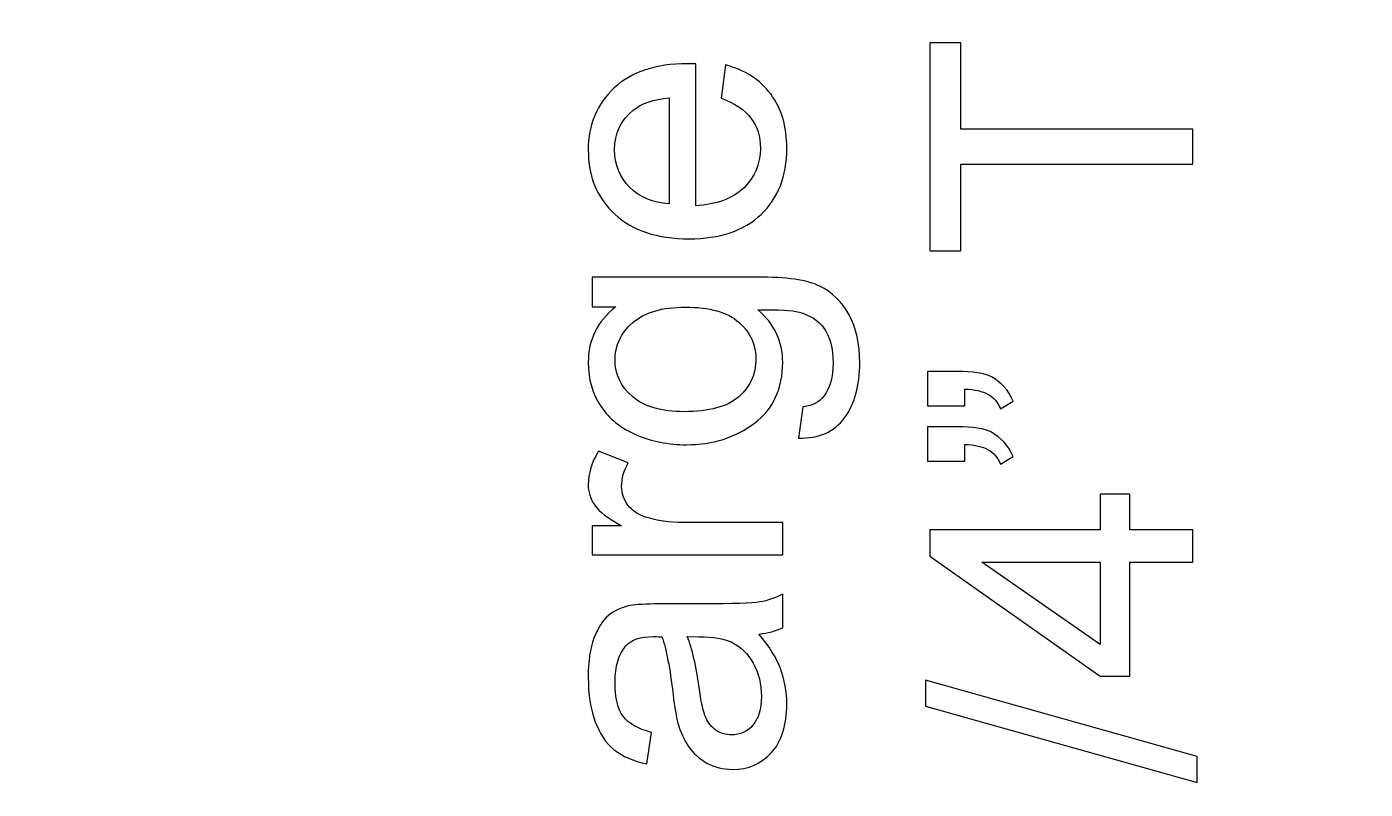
# Model space of a CAD drawing. Header units: millimetres. Extents: x -870 to 610, y 34 to 322.
# Drawn here: x 291.31 to 314.47, y 71.05 to 84.25 of the extents above; entities that cross this region are included whole.
import ezdxf

# ---------------------------------------------------------------- set-up
doc = ezdxf.new("R2010")
doc.units = ezdxf.units.MM
doc.header["$MEASUREMENT"] = 0
doc.layers.add('Layer 1', color=7, linetype='Continuous')

msp = doc.modelspace()

# ---------------------------------------------------------------- linework, layer by layer
at = {"layer": 'Layer 1', "lineweight": 18}
msp.add_open_spline([(332.6175, 120.2091), (331.9328, 109.9066), (326.5113, 102.8818), (326.7066, 93.4095), (326.7066, 93.4095), (325.8685, 97.7167), (325.0866, 101.7728), (324.2752, 106.3126), (324.2752, 106.3126), (323.774, 109.1172), (323.6294, 111.4457), (324.5257, 114.1865), (324.5257, 114.1865), (327.8142, 124.2438), (326.8103, 120.5565), (322.2841, 123.9994), (322.2841, 123.9994), (316.8559, 128.128), (319.6157, 133.1195), (320.0144, 138.9131), (320.0144, 138.9131), (320.3814, 144.2501), (317.1641, 151.1637), (316.8468, 160.7963), (316.8468, 160.7963), (316.427, 173.5515), (319.1108, 177.3388), (320.8758, 187.3063), (320.8758, 187.3063), (321.0554, 188.32), (321.0861, 189.1776), (321.2342, 189.8899), (321.2342, 189.8899), (321.2342, 189.8899), (321.2342, 189.8901), (321.2342, 189.8901), (321.2342, 189.8901), (321.2342, 189.8901), (321.9228, 199.9683), (321.9228, 199.9683), (321.9228, 199.9683), (321.9228, 199.9683), (320.0965, 209.656), (320.0965, 209.656), (320.0965, 209.656), (320.0965, 209.656), (316.7315, 223.237), (316.7315, 223.237), (316.7315, 223.237), (316.7315, 223.237), (315.22, 228.8882), (315.22, 228.8882), (315.22, 228.8882), (315.22, 228.8882), (311.9104, 240.695), (311.9104, 240.695), (311.9104, 240.695), (311.9104, 240.695), (308.6301, 250.4361), (308.6301, 250.4361), (308.6301, 250.4361), (308.6301, 250.4361), (307.4938, 253.9063), (307.4938, 253.9063), (307.4938, 253.9063), (307.4938, 253.9063), (304.574, 262.129), (304.574, 262.129), (304.574, 262.129), (304.5381, 262.1292), (304.5025, 262.1298), (304.4673, 262.1307), (304.4673, 262.1307), (304.4673, 262.1307), (303.9744, 263.8175), (303.9744, 263.8175), (303.9744, 263.8175), (303.9744, 263.8175), (300.3464, 272.5103), (300.3464, 272.5103), (300.3464, 272.5103), (300.3464, 272.5103), (297.2527, 279.3107), (297.2527, 279.3107), (297.2527, 279.3107), (297.2527, 279.3107), (291.7085, 288.572), (291.7085, 288.572), (291.7085, 288.572), (286.5392, 294.7515), (291.6481, 298.0772), (279.3339, 297.4577), (279.3339, 297.4577), (274.9129, 297.2353), (270.7661, 296.7683), (267.0115, 295.5717), (267.0115, 295.5717), (258.4017, 292.8276), (254.9068, 289.4547), (250.3618, 283.9873), (250.3618, 283.9873), (246.1652, 278.939), (242.4721, 272.5814), (240.1362, 265.6399), (240.1362, 265.6399), (238.8329, 261.7673), (238.83, 257.5742), (238.5284, 253.2405), (238.5284, 253.2405), (238.5284, 253.2405), (234.9497, 228.4279), (234.9497, 228.4279), (234.9497, 228.4279), (234.1747, 224.0565), (232.846, 220.9341), (231.9488, 217.0548), (231.9488, 217.0548), (230.6352, 211.375), (235.499, 211.5707), (233.2366, 205.8372), (233.2366, 205.8372), (231.417, 201.2261), (230.271, 200.7573), (231.682, 194.7066), (231.682, 194.7066), (233.9878, 184.8178), (236.6076, 184.2046), (232.3814, 171.0315), (232.3814, 171.0315), (229.4966, 162.0389), (221.8327, 133.5425), (223.8768, 123.6515), (223.8768, 123.6515), (225.0517, 117.9665), (227.4426, 118.7671), (229.7494, 115.447), (229.7494, 115.447), (233.5259, 110.0113), (226.4432, 100.9679), (233.7523, 91.9295), (233.7523, 91.9295), (236.3473, 88.7206), (237.5325, 87.5336), (238.8606, 82.6268), (238.8606, 82.6268), (243.1313, 66.8454), (244.6994, 67.7385), (257.9329, 59.3013), (257.9329, 59.3013), (261.5802, 56.9762), (263.234, 56.3204), (267.6793, 54.6008), (267.6793, 54.6008), (271.2603, 53.2154), (273.6585, 51.1714), (276.4887, 49.2569), (276.4887, 49.2569), (282.5342, 45.1678), (282.9796, 49.177), (288.1531, 48.3621), (288.1531, 48.3621), (291.5639, 47.8251), (294.2783, 43.4396), (297.6865, 43.5331), (297.6865, 43.5331), (303.4294, 43.6912), (301.188, 52.1105), (301.4263, 53.6511), (301.4263, 53.6511), (315.3787, 55.2097), (314.1157, 51.1433), (328.0115, 58.8002), (328.0115, 58.8002), (331.9214, 58.2927), (334.132, 59.2968), (338.7769, 57.8493), (338.7769, 57.8493), (346.8285, 55.3401), (345.5652, 46.2564), (352.715, 48.29), (352.715, 48.29), (356.5178, 49.3717), (357.9204, 59.6355), (367.6172, 68.6903), (367.6172, 68.6903), (371.6574, 72.4633), (374.5299, 77.143), (378.5512, 81.0429), (378.5512, 81.0429), (383.1373, 85.4906), (386.8883, 86.1717), (389.9183, 93.3134), (389.9183, 93.3134), (391.2226, 96.3874), (392.2851, 98.4941), (393.9106, 101.3305), (393.9106, 101.3305), (395.62, 104.3136), (396.8447, 105.833), (398.3015, 108.6025), (398.3015, 108.6025), (404.0878, 119.6044), (407.1152, 132.9808), (403.4503, 146.5534), (403.4503, 146.5534), (401.7639, 152.7994), (399.5885, 158.5347), (398.5197, 165.199), (398.5197, 165.199), (395.4677, 184.2244), (399.7565, 212.3394), (400.5166, 232.0842), (400.5166, 232.0842), (400.8024, 239.5106), (401.5158, 246.6631), (402.0454, 253.9439), (402.0454, 253.9439), (402.7024, 262.981), (404.2764, 267.9184), (398.5386, 273.247), (398.5386, 273.247), (396.7308, 274.8686), (387.2693, 282.3124), (385.5402, 282.9197), (385.5402, 282.9197), (384.4943, 283.2869), (382.1061, 283.7358), (380.7788, 284.1048), (380.7788, 284.1048), (379.4738, 280.4447), (375.923, 270.2337), (375.9882, 266.9426), (375.9882, 266.9426), (376.0408, 264.2755), (375.6945, 260.3292), (375.6167, 257.487), (375.6167, 257.487), (375.2214, 243.0724), (374.8293, 238.1401), (369.7869, 224.4674), (369.7869, 224.4674), (368.0027, 219.629), (366.4294, 216.8619), (365.1151, 211.5074), (365.1151, 211.5074), (364.2507, 207.986), (362.4767, 203.7305), (361.4024, 199.9133), (361.4024, 199.9133), (360.7466, 197.5823), (358.1516, 193.4724), (356.9381, 191.0302), (356.9381, 191.0302), (354.9587, 187.0468), (350.2661, 180.3701), (349.273, 176.8658), (349.273, 176.8658), (349.3367, 176.7933), (341.13, 156.3017), (340.6204, 154.8646), (340.6204, 154.8646), (336.5899, 143.4981), (333.5587, 132.2767), (332.6175, 120.2091)], degree=3, knots=[0, 0, 0, 0, 0.0149254, 0.0149254, 0.0149254, 0.0149254, 0.0298507, 0.0298507, 0.0298507, 0.0298507, 0.0447761, 0.0447761, 0.0447761, 0.0447761, 0.0597015, 0.0597015, 0.0597015, 0.0597015, 0.0746269, 0.0746269, 0.0746269, 0.0746269, 0.0895522, 0.0895522, 0.0895522, 0.0895522, 0.1044776, 0.1044776, 0.1044776, 0.1044776, 0.119403, 0.119403, 0.119403, 0.119403, 0.1343284, 0.1343284, 0.1343284, 0.1343284, 0.1492537, 0.1492537, 0.1492537, 0.1492537, 0.1641791, 0.1641791, 0.1641791, 0.1641791, 0.1791045, 0.1791045, 0.1791045, 0.1791045, 0.1940299, 0.1940299, 0.1940299, 0.1940299, 0.2089552, 0.2089552, 0.2089552, 0.2089552, 0.2238806, 0.2238806, 0.2238806, 0.2238806, 0.238806, 0.238806, 0.238806, 0.238806, 0.2537313, 0.2537313, 0.2537313, 0.2537313, 0.2686567, 0.2686567, 0.2686567, 0.2686567, 0.2835821, 0.2835821, 0.2835821, 0.2835821, 0.2985075, 0.2985075, 0.2985075, 0.2985075, 0.3134328, 0.3134328, 0.3134328, 0.3134328, 0.3283582, 0.3283582, 0.3283582, 0.3283582, 0.3432836, 0.3432836, 0.3432836, 0.3432836, 0.358209, 0.358209, 0.358209, 0.358209, 0.3731343, 0.3731343, 0.3731343, 0.3731343, 0.3880597, 0.3880597, 0.3880597, 0.3880597, 0.4029851, 0.4029851, 0.4029851, 0.4029851, 0.4179104, 0.4179104, 0.4179104, 0.4179104, 0.4328358, 0.4328358, 0.4328358, 0.4328358, 0.4477612, 0.4477612, 0.4477612, 0.4477612, 0.4626866, 0.4626866, 0.4626866, 0.4626866, 0.4776119, 0.4776119, 0.4776119, 0.4776119, 0.4925373, 0.4925373, 0.4925373, 0.4925373, 0.5074627, 0.5074627, 0.5074627, 0.5074627, 0.5223881, 0.5223881, 0.5223881, 0.5223881, 0.5373134, 0.5373134, 0.5373134, 0.5373134, 0.5522388, 0.5522388, 0.5522388, 0.5522388, 0.5671642, 0.5671642, 0.5671642, 0.5671642, 0.5820896, 0.5820896, 0.5820896, 0.5820896, 0.5970149, 0.5970149, 0.5970149, 0.5970149, 0.6119403, 0.6119403, 0.6119403, 0.6119403, 0.6268657, 0.6268657, 0.6268657, 0.6268657, 0.641791, 0.641791, 0.641791, 0.641791, 0.6567164, 0.6567164, 0.6567164, 0.6567164, 0.6716418, 0.6716418, 0.6716418, 0.6716418, 0.6865672, 0.6865672, 0.6865672, 0.6865672, 0.7014925, 0.7014925, 0.7014925, 0.7014925, 0.7164179, 0.7164179, 0.7164179, 0.7164179, 0.7313433, 0.7313433, 0.7313433, 0.7313433, 0.7462687, 0.7462687, 0.7462687, 0.7462687, 0.761194, 0.761194, 0.761194, 0.761194, 0.7761194, 0.7761194, 0.7761194, 0.7761194, 0.7910448, 0.7910448, 0.7910448, 0.7910448, 0.8059701, 0.8059701, 0.8059701, 0.8059701, 0.8208955, 0.8208955, 0.8208955, 0.8208955, 0.8358209, 0.8358209, 0.8358209, 0.8358209, 0.8507463, 0.8507463, 0.8507463, 0.8507463, 0.8656716, 0.8656716, 0.8656716, 0.8656716, 0.880597, 0.880597, 0.880597, 0.880597, 0.8955224, 0.8955224, 0.8955224, 0.8955224, 0.9104478, 0.9104478, 0.9104478, 0.9104478, 0.9253731, 0.9253731, 0.9253731, 0.9253731, 0.9402985, 0.9402985, 0.9402985, 0.9402985, 0.9552239, 0.9552239, 0.9552239, 0.9552239, 0.9701493, 0.9701493, 0.9701493, 0.9701493, 1, 1, 1, 1], dxfattribs=at)
at = {"layer": 'Layer 1'}
for points, knots in [([(311.4884, 81.8731), (311.4884, 81.8731), (307.4752, 81.8731), (307.4752, 81.8731), (307.4752, 81.8731), (307.4752, 81.8731), (307.4752, 80.3745), (307.4752, 80.3745), (307.4752, 80.3745), (307.4752, 80.3745), (306.9418, 80.3745), (306.9418, 80.3745), (306.9418, 80.3745), (306.9418, 80.3745), (306.9418, 83.9749), (306.9418, 83.9749), (306.9418, 83.9749), (306.9418, 83.9749), (307.4752, 83.9749), (307.4752, 83.9749), (307.4752, 83.9749), (307.4752, 83.9749), (307.4752, 82.4763), (307.4752, 82.4763), (307.4752, 82.4763), (307.4752, 82.4763), (311.4884, 82.4763), (311.4884, 82.4763), (311.4884, 82.4763), (311.4884, 82.4763), (311.4884, 81.8731), (311.4884, 81.8731)], [0, 0, 0, 0, 0.1111111, 0.1111111, 0.1111111, 0.1111111, 0.2222222, 0.2222222, 0.2222222, 0.2222222, 0.3333333, 0.3333333, 0.3333333, 0.3333333, 0.4444444, 0.4444444, 0.4444444, 0.4444444, 0.5555556, 0.5555556, 0.5555556, 0.5555556, 0.6666667, 0.6666667, 0.6666667, 0.6666667, 0.7777778, 0.7777778, 0.7777778, 0.7777778, 1, 1, 1, 1]), ([(303.3277, 83.013), (303.3277, 83.013), (303.4039, 83.5909), (303.4039, 83.5909), (303.4039, 83.5909), (303.7394, 83.5009), (304.0008, 83.3326), (304.186, 83.0871), (304.186, 83.0871), (304.3712, 82.8416), (304.4644, 82.5283), (304.4644, 82.1462), (304.4644, 82.1462), (304.4644, 81.6657), (304.3162, 81.2847), (304.0198, 81.0032), (304.0198, 81.0032), (303.7246, 80.7217), (303.3086, 80.581), (302.7742, 80.581), (302.7742, 80.581), (302.2217, 80.581), (301.7921, 80.7228), (301.4873, 81.0075), (301.4873, 81.0075), (301.1814, 81.2922), (301.029, 81.6615), (301.029, 82.1155), (301.029, 82.1155), (301.029, 82.5547), (301.1782, 82.9135), (301.4777, 83.1919), (301.4777, 83.1919), (301.7772, 83.4702), (302.1985, 83.6099), (302.7414, 83.6099), (302.7414, 83.6099), (302.7742, 83.6099), (302.8239, 83.6088), (302.8895, 83.6067), (302.8895, 83.6067), (302.8895, 83.6067), (302.8895, 81.1525), (302.8895, 81.1525), (302.8895, 81.1525), (303.2504, 81.1736), (303.5277, 81.2752), (303.7193, 81.4594), (303.7193, 81.4594), (303.9108, 81.6425), (304.0071, 81.8721), (304.0071, 82.1462), (304.0071, 82.1462), (304.0071, 82.3505), (303.9532, 82.5251), (303.8452, 82.669), (303.8452, 82.669), (303.7373, 82.814), (303.5648, 82.9283), (303.3277, 83.013)], [0, 0, 0, 0, 0.0625, 0.0625, 0.0625, 0.0625, 0.125, 0.125, 0.125, 0.125, 0.1875, 0.1875, 0.1875, 0.1875, 0.25, 0.25, 0.25, 0.25, 0.3125, 0.3125, 0.3125, 0.3125, 0.375, 0.375, 0.375, 0.375, 0.4375, 0.4375, 0.4375, 0.4375, 0.5, 0.5, 0.5, 0.5, 0.5625, 0.5625, 0.5625, 0.5625, 0.625, 0.625, 0.625, 0.625, 0.6875, 0.6875, 0.6875, 0.6875, 0.75, 0.75, 0.75, 0.75, 0.8125, 0.8125, 0.8125, 0.8125, 0.875, 0.875, 0.875, 0.875, 1, 1, 1, 1]), ([(302.4323, 81.1842), (302.4323, 81.1842), (302.4323, 83.0194), (302.4323, 83.0194), (302.4323, 83.0194), (302.1551, 82.995), (301.9476, 82.9241), (301.809, 82.8087), (301.809, 82.8087), (301.5941, 82.632), (301.4862, 82.4013), (301.4862, 82.1187), (301.4862, 82.1187), (301.4862, 81.8626), (301.5719, 81.6478), (301.7434, 81.4731), (301.7434, 81.4731), (301.9148, 81.2996), (302.1445, 81.2033), (302.4323, 81.1842)], [0, 0, 0, 0, 0.1666667, 0.1666667, 0.1666667, 0.1666667, 0.3333333, 0.3333333, 0.3333333, 0.3333333, 0.5, 0.5, 0.5, 0.5, 0.6666667, 0.6666667, 0.6666667, 0.6666667, 1, 1, 1, 1]), ([(304.6676, 77.1307), (304.6676, 77.1307), (304.7438, 77.6705), (304.7438, 77.6705), (304.7438, 77.6705), (304.911, 77.6927), (305.0327, 77.7562), (305.1099, 77.8599), (305.1099, 77.8599), (305.2126, 77.9986), (305.2645, 78.188), (305.2645, 78.4283), (305.2645, 78.4283), (305.2645, 78.6865), (305.2126, 78.8865), (305.1099, 79.0273), (305.1099, 79.0273), (305.0073, 79.168), (304.8623, 79.2633), (304.6771, 79.313), (304.6771, 79.313), (304.5638, 79.3416), (304.3257, 79.3554), (303.9627, 79.3532), (303.9627, 79.3532), (304.2506, 79.1088), (304.3945, 78.805), (304.3945, 78.441), (304.3945, 78.441), (304.3945, 77.988), (304.2315, 77.6366), (303.9045, 77.389), (303.9045, 77.389), (303.5785, 77.1403), (303.1869, 77.0164), (302.7308, 77.0164), (302.7308, 77.0164), (302.4165, 77.0164), (302.1265, 77.0736), (301.8608, 77.1868), (301.8608, 77.1868), (301.5952, 77.3001), (301.3909, 77.4652), (301.246, 77.6811), (301.246, 77.6811), (301.101, 77.897), (301.029, 78.151), (301.029, 78.4431), (301.029, 78.4431), (301.029, 78.8315), (301.1877, 79.1522), (301.5052, 79.404), (301.5052, 79.404), (301.5052, 79.404), (301.0988, 79.404), (301.0988, 79.404), (301.0988, 79.404), (301.0988, 79.404), (301.0988, 79.9184), (301.0988, 79.9184), (301.0988, 79.9184), (301.0988, 79.9184), (303.9447, 79.9184), (303.9447, 79.9184), (303.9447, 79.9184), (304.458, 79.9184), (304.821, 79.8665), (305.0348, 79.7618), (305.0348, 79.7618), (305.2486, 79.658), (305.4179, 79.4919), (305.5417, 79.2665), (305.5417, 79.2665), (305.6656, 79.04), (305.728, 78.7616), (305.728, 78.4314), (305.728, 78.4314), (305.728, 78.0388), (305.6402, 77.7224), (305.4634, 77.4811), (305.4634, 77.4811), (305.2877, 77.2387), (305.0221, 77.1223), (304.6676, 77.1307)], [0, 0, 0, 0, 0.0454545, 0.0454545, 0.0454545, 0.0454545, 0.0909091, 0.0909091, 0.0909091, 0.0909091, 0.1363636, 0.1363636, 0.1363636, 0.1363636, 0.1818182, 0.1818182, 0.1818182, 0.1818182, 0.2272727, 0.2272727, 0.2272727, 0.2272727, 0.2727273, 0.2727273, 0.2727273, 0.2727273, 0.3181818, 0.3181818, 0.3181818, 0.3181818, 0.3636364, 0.3636364, 0.3636364, 0.3636364, 0.4090909, 0.4090909, 0.4090909, 0.4090909, 0.4545455, 0.4545455, 0.4545455, 0.4545455, 0.5, 0.5, 0.5, 0.5, 0.5454545, 0.5454545, 0.5454545, 0.5454545, 0.5909091, 0.5909091, 0.5909091, 0.5909091, 0.6363636, 0.6363636, 0.6363636, 0.6363636, 0.6818182, 0.6818182, 0.6818182, 0.6818182, 0.7272727, 0.7272727, 0.7272727, 0.7272727, 0.7727273, 0.7727273, 0.7727273, 0.7727273, 0.8181818, 0.8181818, 0.8181818, 0.8181818, 0.8636364, 0.8636364, 0.8636364, 0.8636364, 0.9090909, 0.9090909, 0.9090909, 0.9090909, 1, 1, 1, 1]), ([(302.6906, 77.5879), (303.1213, 77.5879), (303.4356, 77.6737), (303.6336, 77.8451), (303.6336, 77.8451), (303.8315, 78.0176), (303.9309, 78.2325), (303.9309, 78.4907), (303.9309, 78.4907), (303.9309, 78.7479), (303.8325, 78.9627), (303.6357, 79.1373), (303.6357, 79.1373), (303.4388, 79.3109), (303.1298, 79.3977), (302.7086, 79.3977), (302.7086, 79.3977), (302.3064, 79.3977), (302.0027, 79.3077), (301.7984, 79.1289), (301.7984, 79.1289), (301.5941, 78.95), (301.4925, 78.7341), (301.4925, 78.4822), (301.4925, 78.4822), (301.4925, 78.2335), (301.5931, 78.0229), (301.7942, 77.8483), (301.7942, 77.8483), (301.9953, 77.6747), (302.2937, 77.5879), (302.6906, 77.5879)], [0, 0, 0, 0, 0.1111111, 0.1111111, 0.1111111, 0.1111111, 0.2222222, 0.2222222, 0.2222222, 0.2222222, 0.3333333, 0.3333333, 0.3333333, 0.3333333, 0.4444444, 0.4444444, 0.4444444, 0.4444444, 0.5555556, 0.5555556, 0.5555556, 0.5555556, 0.6666667, 0.6666667, 0.6666667, 0.6666667, 0.7777778, 0.7777778, 0.7777778, 0.7777778, 1, 1, 1, 1]), ([(307.545, 77.6895), (307.545, 77.6895), (306.8973, 77.6895), (306.8973, 77.6895), (306.8973, 77.6895), (306.8973, 77.6895), (306.8973, 78.2864), (306.8973, 78.2864), (306.8973, 78.2864), (306.8973, 78.2864), (307.4117, 78.2864), (307.4117, 78.2864), (307.4117, 78.2864), (307.6869, 78.2864), (307.8858, 78.2546), (308.0065, 78.19), (308.0065, 78.19), (308.1737, 78.1001), (308.2986, 77.9614), (308.3832, 77.772), (308.3832, 77.772), (308.3832, 77.772), (308.1631, 77.6387), (308.1631, 77.6387), (308.1631, 77.6387), (308.1176, 77.7508), (308.0467, 77.8334), (307.9483, 77.8884), (307.9483, 77.8884), (307.8509, 77.9435), (307.7165, 77.9741), (307.545, 77.9805), (307.545, 77.9805), (307.545, 77.9805), (307.545, 77.6895), (307.545, 77.6895)], [0, 0, 0, 0, 0.1, 0.1, 0.1, 0.1, 0.2, 0.2, 0.2, 0.2, 0.3, 0.3, 0.3, 0.3, 0.4, 0.4, 0.4, 0.4, 0.5, 0.5, 0.5, 0.5, 0.6, 0.6, 0.6, 0.6, 0.7, 0.7, 0.7, 0.7, 0.8, 0.8, 0.8, 0.8, 1, 1, 1, 1]), ([(307.545, 76.7306), (307.545, 76.7306), (306.8973, 76.7306), (306.8973, 76.7306), (306.8973, 76.7306), (306.8973, 76.7306), (306.8973, 77.3275), (306.8973, 77.3275), (306.8973, 77.3275), (306.8973, 77.3275), (307.4117, 77.3275), (307.4117, 77.3275), (307.4117, 77.3275), (307.6869, 77.3275), (307.8858, 77.2958), (308.0065, 77.2312), (308.0065, 77.2312), (308.1737, 77.1412), (308.2986, 77.0026), (308.3832, 76.8132), (308.3832, 76.8132), (308.3832, 76.8132), (308.1631, 76.6798), (308.1631, 76.6798), (308.1631, 76.6798), (308.1176, 76.792), (308.0467, 76.8745), (307.9483, 76.9296), (307.9483, 76.9296), (307.8509, 76.9846), (307.7165, 77.0153), (307.545, 77.0216), (307.545, 77.0216), (307.545, 77.0216), (307.545, 76.7306), (307.545, 76.7306)], [0, 0, 0, 0, 0.1, 0.1, 0.1, 0.1, 0.2, 0.2, 0.2, 0.2, 0.3, 0.3, 0.3, 0.3, 0.4, 0.4, 0.4, 0.4, 0.5, 0.5, 0.5, 0.5, 0.6, 0.6, 0.6, 0.6, 0.7, 0.7, 0.7, 0.7, 0.8, 0.8, 0.8, 0.8, 1, 1, 1, 1]), ([(304.3945, 75.1125), (304.3945, 75.1125), (301.0988, 75.1125), (301.0988, 75.1125), (301.0988, 75.1125), (301.0988, 75.1125), (301.0988, 75.6141), (301.0988, 75.6141), (301.0988, 75.6141), (301.0988, 75.6141), (301.6037, 75.6141), (301.6037, 75.6141), (301.6037, 75.6141), (301.3698, 75.7422), (301.2153, 75.8607), (301.1412, 75.9697), (301.1412, 75.9697), (301.066, 76.0787), (301.029, 76.1983), (301.029, 76.3285), (301.029, 76.3285), (301.029, 76.5169), (301.0883, 76.7084), (301.2057, 76.9032), (301.2057, 76.9032), (301.2057, 76.9032), (301.7211, 76.7042), (301.7211, 76.7042), (301.7211, 76.7042), (301.6449, 76.5687), (301.6068, 76.4333), (301.6068, 76.2978), (301.6068, 76.2978), (301.6068, 76.1761), (301.6439, 76.0671), (301.7169, 75.9708), (301.7169, 75.9708), (301.7899, 75.8745), (301.8915, 75.8057), (302.0217, 75.7644), (302.0217, 75.7644), (302.2196, 75.7019), (302.4366, 75.6713), (302.6726, 75.6713), (302.6726, 75.6713), (302.6726, 75.6713), (304.3945, 75.6713), (304.3945, 75.6713), (304.3945, 75.6713), (304.3945, 75.6713), (304.3945, 75.1125), (304.3945, 75.1125)], [0, 0, 0, 0, 0.0714286, 0.0714286, 0.0714286, 0.0714286, 0.1428571, 0.1428571, 0.1428571, 0.1428571, 0.2142857, 0.2142857, 0.2142857, 0.2142857, 0.2857143, 0.2857143, 0.2857143, 0.2857143, 0.3571429, 0.3571429, 0.3571429, 0.3571429, 0.4285714, 0.4285714, 0.4285714, 0.4285714, 0.5, 0.5, 0.5, 0.5, 0.5714286, 0.5714286, 0.5714286, 0.5714286, 0.6428571, 0.6428571, 0.6428571, 0.6428571, 0.7142857, 0.7142857, 0.7142857, 0.7142857, 0.7857143, 0.7857143, 0.7857143, 0.7857143, 0.8571429, 0.8571429, 0.8571429, 0.8571429, 1, 1, 1, 1]), ([(311.4884, 74.9833), (311.4884, 74.9833), (310.4025, 74.9833), (310.4025, 74.9833), (310.4025, 74.9833), (310.4025, 74.9833), (310.4025, 73.0084), (310.4025, 73.0084), (310.4025, 73.0084), (310.4025, 73.0084), (309.8882, 73.0084), (309.8882, 73.0084), (309.8882, 73.0084), (309.8882, 73.0084), (306.9418, 75.0849), (306.9418, 75.0849), (306.9418, 75.0849), (306.9418, 75.0849), (306.9418, 75.5421), (306.9418, 75.5421), (306.9418, 75.5421), (306.9418, 75.5421), (309.8882, 75.5421), (309.8882, 75.5421), (309.8882, 75.5421), (309.8882, 75.5421), (309.8882, 76.158), (309.8882, 76.158), (309.8882, 76.158), (309.8882, 76.158), (310.4025, 76.158), (310.4025, 76.158), (310.4025, 76.158), (310.4025, 76.158), (310.4025, 75.5421), (310.4025, 75.5421), (310.4025, 75.5421), (310.4025, 75.5421), (311.4884, 75.5421), (311.4884, 75.5421), (311.4884, 75.5421), (311.4884, 75.5421), (311.4884, 74.9833), (311.4884, 74.9833)], [0, 0, 0, 0, 0.0833333, 0.0833333, 0.0833333, 0.0833333, 0.1666667, 0.1666667, 0.1666667, 0.1666667, 0.25, 0.25, 0.25, 0.25, 0.3333333, 0.3333333, 0.3333333, 0.3333333, 0.4166667, 0.4166667, 0.4166667, 0.4166667, 0.5, 0.5, 0.5, 0.5, 0.5833333, 0.5833333, 0.5833333, 0.5833333, 0.6666667, 0.6666667, 0.6666667, 0.6666667, 0.75, 0.75, 0.75, 0.75, 0.8333333, 0.8333333, 0.8333333, 0.8333333, 1, 1, 1, 1]), ([(309.8882, 74.9833), (309.8882, 74.9833), (307.8424, 74.9833), (307.8424, 74.9833), (307.8424, 74.9833), (307.8424, 74.9833), (309.8882, 73.5577), (309.8882, 73.5577), (309.8882, 73.5577), (309.8882, 73.5577), (309.8882, 74.9833), (309.8882, 74.9833)], [0, 0, 0, 0, 0.25, 0.25, 0.25, 0.25, 0.5, 0.5, 0.5, 0.5, 1, 1, 1, 1]), ([(303.9817, 73.7398), (304.1585, 73.5323), (304.2823, 73.3323), (304.3553, 73.1407), (304.3553, 73.1407), (304.4284, 72.9492), (304.4644, 72.7439), (304.4644, 72.5237), (304.4644, 72.5237), (304.4644, 72.1618), (304.3765, 71.8834), (304.1998, 71.6887), (304.1998, 71.6887), (304.0241, 71.494), (303.7987, 71.3966), (303.5245, 71.3966), (303.5245, 71.3966), (303.3637, 71.3966), (303.2166, 71.4336), (303.0832, 71.5067), (303.0832, 71.5067), (302.9499, 71.5808), (302.844, 71.6771), (302.7636, 71.7956), (302.7636, 71.7956), (302.6832, 71.9152), (302.6218, 72.0485), (302.5805, 72.1978), (302.5805, 72.1978), (302.5519, 72.3078), (302.5244, 72.474), (302.4969, 72.6952), (302.4969, 72.6952), (302.444, 73.146), (302.3794, 73.4794), (302.3053, 73.6921), (302.3053, 73.6921), (302.2291, 73.6942), (302.1805, 73.6953), (302.1604, 73.6953), (302.1604, 73.6953), (301.9339, 73.6953), (301.7741, 73.6424), (301.6809, 73.5366), (301.6809, 73.5366), (301.555, 73.3937), (301.4925, 73.181), (301.4925, 72.8994), (301.4925, 72.8994), (301.4925, 72.6359), (301.5391, 72.4412), (301.6312, 72.3163), (301.6312, 72.3163), (301.7233, 72.1904), (301.8873, 72.0983), (302.1212, 72.038), (302.1212, 72.038), (302.1212, 72.038), (302.045, 71.4919), (302.045, 71.4919), (302.045, 71.4919), (301.8111, 71.5416), (301.6217, 71.6231), (301.4777, 71.7374), (301.4777, 71.7374), (301.3338, 71.8517), (301.2237, 72.0168), (301.1454, 72.2327), (301.1454, 72.2327), (301.0682, 72.4475), (301.029, 72.6984), (301.029, 72.982), (301.029, 72.982), (301.029, 73.2635), (301.0618, 73.4932), (301.1285, 73.6699), (301.1285, 73.6699), (301.1952, 73.8456), (301.2777, 73.9758), (301.3782, 74.0583), (301.3782, 74.0583), (301.4788, 74.1409), (301.6058, 74.1991), (301.7592, 74.2329), (301.7592, 74.2329), (301.8545, 74.2509), (302.0259, 74.2605), (302.2725, 74.2605), (302.2725, 74.2605), (302.2725, 74.2605), (303.0134, 74.2605), (303.0134, 74.2605), (303.0134, 74.2605), (303.5309, 74.2605), (303.8579, 74.2721), (303.9966, 74.2954), (303.9966, 74.2954), (304.1352, 74.3176), (304.2675, 74.3642), (304.3945, 74.4319), (304.3945, 74.4319), (304.3945, 74.4319), (304.3945, 73.8477), (304.3945, 73.8477), (304.3945, 73.8477), (304.277, 73.7916), (304.1394, 73.7556), (303.9817, 73.7398)], [0, 0, 0, 0, 0.0357143, 0.0357143, 0.0357143, 0.0357143, 0.0714286, 0.0714286, 0.0714286, 0.0714286, 0.1071429, 0.1071429, 0.1071429, 0.1071429, 0.1428571, 0.1428571, 0.1428571, 0.1428571, 0.1785714, 0.1785714, 0.1785714, 0.1785714, 0.2142857, 0.2142857, 0.2142857, 0.2142857, 0.25, 0.25, 0.25, 0.25, 0.2857143, 0.2857143, 0.2857143, 0.2857143, 0.3214286, 0.3214286, 0.3214286, 0.3214286, 0.3571429, 0.3571429, 0.3571429, 0.3571429, 0.3928571, 0.3928571, 0.3928571, 0.3928571, 0.4285714, 0.4285714, 0.4285714, 0.4285714, 0.4642857, 0.4642857, 0.4642857, 0.4642857, 0.5, 0.5, 0.5, 0.5, 0.5357143, 0.5357143, 0.5357143, 0.5357143, 0.5714286, 0.5714286, 0.5714286, 0.5714286, 0.6071429, 0.6071429, 0.6071429, 0.6071429, 0.6428571, 0.6428571, 0.6428571, 0.6428571, 0.6785714, 0.6785714, 0.6785714, 0.6785714, 0.7142857, 0.7142857, 0.7142857, 0.7142857, 0.75, 0.75, 0.75, 0.75, 0.7857143, 0.7857143, 0.7857143, 0.7857143, 0.8214286, 0.8214286, 0.8214286, 0.8214286, 0.8571429, 0.8571429, 0.8571429, 0.8571429, 0.8928571, 0.8928571, 0.8928571, 0.8928571, 0.9285714, 0.9285714, 0.9285714, 0.9285714, 1, 1, 1, 1]), ([(302.7435, 73.6953), (302.826, 73.4921), (302.8959, 73.1873), (302.953, 72.7809), (302.953, 72.7809), (302.9859, 72.5502), (303.0229, 72.3872), (303.0642, 72.292), (303.0642, 72.292), (303.1054, 72.1967), (303.1658, 72.1237), (303.2441, 72.0718), (303.2441, 72.0718), (303.3235, 72.02), (303.4113, 71.9935), (303.5087, 71.9935), (303.5087, 71.9935), (303.6558, 71.9935), (303.7796, 72.0496), (303.878, 72.1628), (303.878, 72.1628), (303.9765, 72.2761), (304.0262, 72.4412), (304.0262, 72.6581), (304.0262, 72.6581), (304.0262, 72.873), (303.9796, 73.0645), (303.8854, 73.2328), (303.8854, 73.2328), (303.7923, 73.4), (303.6642, 73.5239), (303.5023, 73.6022), (303.5023, 73.6022), (303.3764, 73.6625), (303.1912, 73.6921), (302.9467, 73.6921), (302.9467, 73.6921), (302.9467, 73.6921), (302.7435, 73.6953), (302.7435, 73.6953)], [0, 0, 0, 0, 0.0909091, 0.0909091, 0.0909091, 0.0909091, 0.1818182, 0.1818182, 0.1818182, 0.1818182, 0.2727273, 0.2727273, 0.2727273, 0.2727273, 0.3636364, 0.3636364, 0.3636364, 0.3636364, 0.4545455, 0.4545455, 0.4545455, 0.4545455, 0.5454545, 0.5454545, 0.5454545, 0.5454545, 0.6363636, 0.6363636, 0.6363636, 0.6363636, 0.7272727, 0.7272727, 0.7272727, 0.7272727, 0.8181818, 0.8181818, 0.8181818, 0.8181818, 1, 1, 1, 1]), ([(311.5646, 71.168), (311.5646, 71.168), (306.8656, 72.4888), (306.8656, 72.4888), (306.8656, 72.4888), (306.8656, 72.4888), (306.8656, 72.9386), (306.8656, 72.9386), (306.8656, 72.9386), (306.8656, 72.9386), (311.5646, 71.6178), (311.5646, 71.6178), (311.5646, 71.6178), (311.5646, 71.6178), (311.5646, 71.168), (311.5646, 71.168)], [0, 0, 0, 0, 0.2, 0.2, 0.2, 0.2, 0.4, 0.4, 0.4, 0.4, 0.6, 0.6, 0.6, 0.6, 1, 1, 1, 1])]:
    msp.add_open_spline(points, degree=3, knots=knots, dxfattribs=at)

doc.saveas('drawing.dxf')
